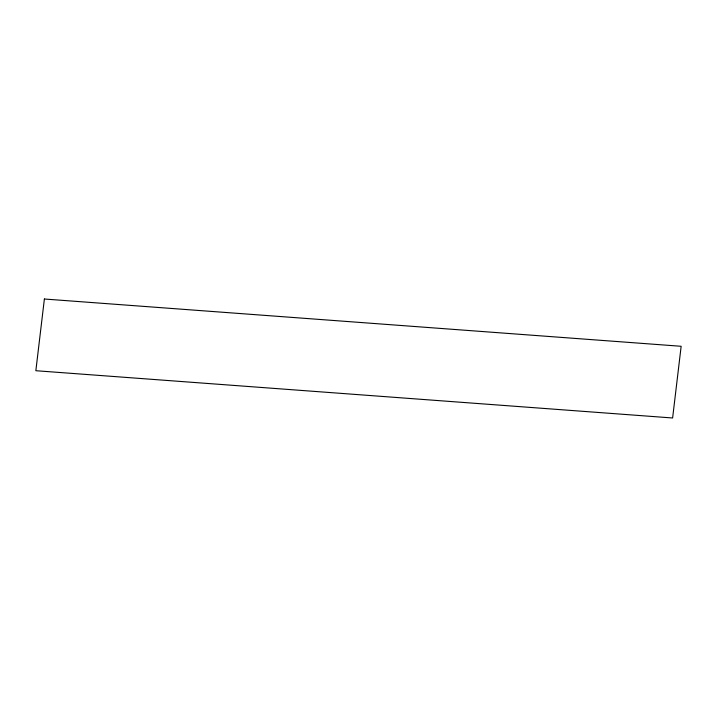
<?xml version="1.0" encoding="UTF-8"?>
<svg xmlns="http://www.w3.org/2000/svg" width="717" height="717" viewBox="0 0 717 717"><rect width="100%" height="100%" fill="white"/><g stroke="black" fill="none" stroke-linecap="round" stroke-linejoin="round"><path stroke-width="1.08" d="M44.382 299.016L35.85 370.716L672.618 417.984L681.15 346.284L44.382 299.016"/></g></svg>
